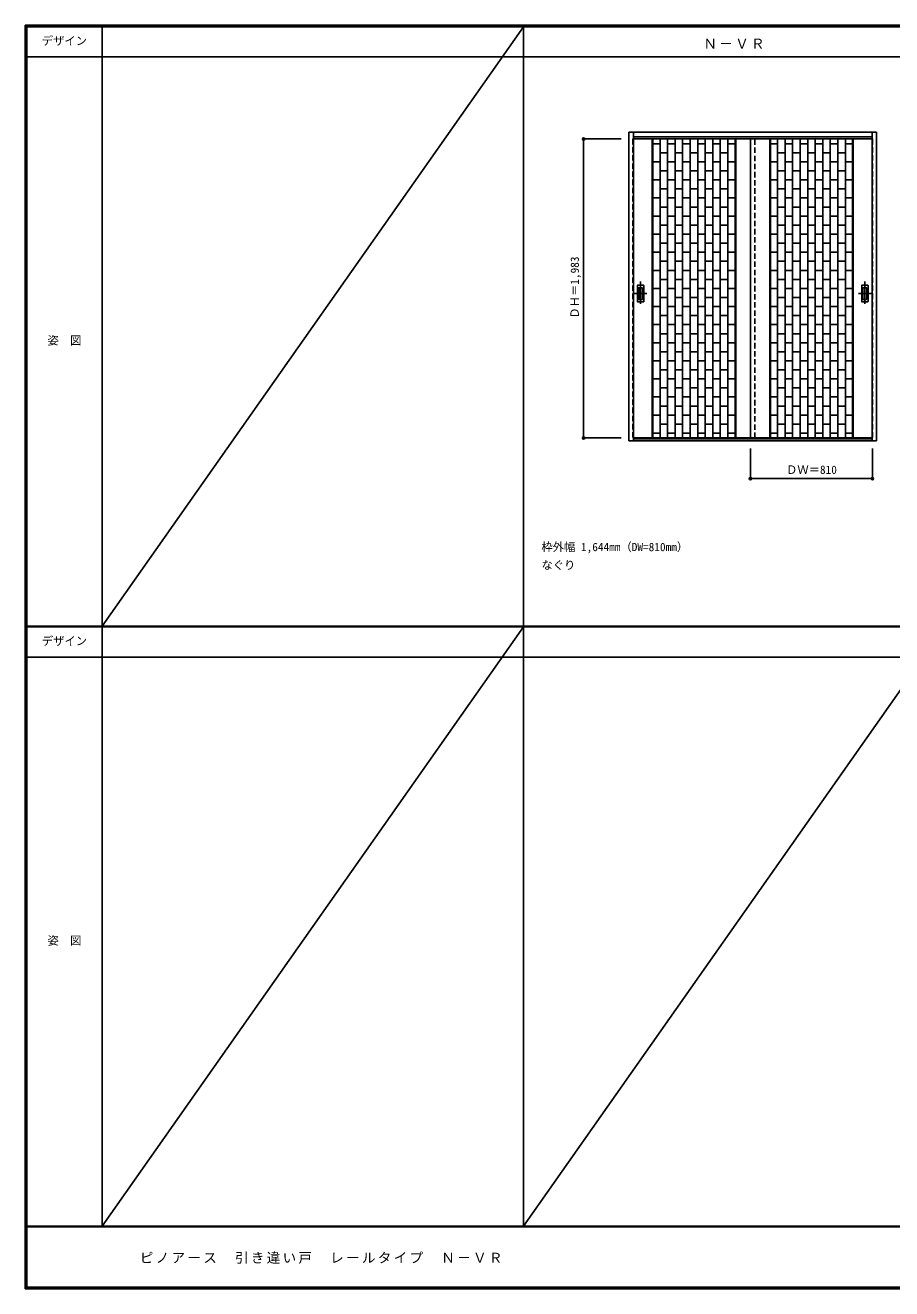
# Model space of a CAD drawing. Units: millimetres, scale not verified. Extents: x -6000 to 5700, y -4307 to 4175.
# Drawn here: x -6000 to -250, y -4205 to 4175 of the extents above; entities that cross this region are included whole.
import ezdxf
from ezdxf.enums import TextEntityAlignment as Align

# ---------------------------------------------------------------- set-up
doc = ezdxf.new("R2010")
doc.units = ezdxf.units.MM
doc.header["$LTSCALE"] = 30
doc.header["$PDMODE"] = 32
doc.header["$PDSIZE"] = 15
doc.linetypes.add('CHAIN1', pattern=[8, 5, -1, 1, -1])
doc.linetypes.add('DASHED1', pattern=[1.8, 1.2, -0.6])
for name, color, linetype in [('0-1_通り芯', 4, 'CHAIN1'), ('0-2_扉', 4, 'DASHED1'), ('0-3_仕上げ', 7, 'Continuous'), ('0-4_枠', 3, 'Continuous'), ('0-6_引手', 3, 'Continuous'), ('0-A_文字', 7, 'Continuous'), ('0-B_寸法', 7, 'Continuous'), ('0-C_ハッチ', 4, 'Continuous'), ('F-1_枠', 6, 'Continuous'), ('F-A_文字', 7, 'Continuous')]:
    doc.layers.add(name, color=color, linetype=linetype)
doc.styles.add('ＭＳ ゴシック', font='')
doc.styles.get('ＭＳ ゴシック').set_extended_font_data('MS Gothic')

msp = doc.modelspace()

# ---------------------------------------------------------------- linework, layer by layer
at = {"layer": '0-1_通り芯'}
for p, q in [((-1917, 2476.5), (-1917, 2314.5)), ((-429, 2476.5), (-429, 2314.5)), ((-1958, 2395.5), (-1876, 2395.5)), ((-470, 2395.5), (-388, 2395.5))]:
    msp.add_line(p, q, dxfattribs=at)
at = {"layer": '0-2_扉'}
for p, q in [((-1968, 3421), (-1968, 1438)), ((-1965, 3421), (-1968, 3421)), ((-1158, 1438), (-1158, 3421)), ((-381, 3421), (-378, 3421)), ((-1968, 1438), (-1965, 1438))]:
    msp.add_line(p, q, dxfattribs=at)
at = {"layer": '0-2_扉', "color": 3, "linetype": 'Continuous'}
for p, q in [((-381, 3421), (-1965, 3421)), ((-1188, 1438), (-1188, 3421)), ((-1965, 1438), (-381, 1438))]:
    msp.add_line(p, q, dxfattribs=at)
at = {"layer": '0-2_扉'}
msp.add_lwpolyline([(-378, 3421), (-378, 1438), (-381, 1438)], dxfattribs=at)
at = {"layer": '0-3_仕上げ'}
for p, q in [((-1840, 1438), (-1840, 3421)), ((-1836, 1438), (-1836, 3421)), ((-1290, 1438), (-1290, 3421)), ((-1286, 1438), (-1286, 3421)), ((-1060, 1438), (-1060, 3421)), ((-1056, 1438), (-1056, 3421)), ((-510, 1438), (-510, 3421)), ((-506, 1438), (-506, 3421))]:
    msp.add_line(p, q, dxfattribs=at)
at = {"layer": '0-4_枠'}
for p, q in [((-1995, 1418), (-1995, 3465)), ((-1995, 3465), (-351, 3465)), ((-1965, 1418), (-1965, 3465)), ((-381, 1438.5), (-381, 3465)), ((-351, 1418), (-351, 3465)), ((-1965, 3435), (-381, 3435)), ((-381, 1433), (-1965, 1433)), ((-351, 1418), (-1995, 1418))]:
    msp.add_line(p, q, dxfattribs=at)
msp.add_lwpolyline([(-381, 1418), (-381, 1438.2), (-381, 1438.5)], dxfattribs=at)
at = {"layer": '0-6_引手'}
for p, q in [((-1938, 2342), (-1938, 2449)), ((-1897.5, 2450.5), (-1936.5, 2450.5)), ((-1896, 2449), (-1896, 2342)), ((-450, 2342), (-450, 2449)), ((-409.5, 2450.5), (-448.5, 2450.5)), ((-408, 2449), (-408, 2342)), ((-1897.5, 2340.5), (-1936.5, 2340.5)), ((-409.5, 2340.5), (-448.5, 2340.5))]:
    msp.add_line(p, q, dxfattribs=at)
at = {"layer": '0-6_引手', "color": 7}
for p, q in [((-1929.5, 2358), (-1929.5, 2433)), ((-1906, 2434.5), (-1928, 2434.5)), ((-1904.5, 2433), (-1904.5, 2358)), ((-441.5, 2358), (-441.5, 2433)), ((-418, 2434.5), (-440, 2434.5)), ((-416.5, 2433), (-416.5, 2358)), ((-1906, 2356.5), (-1928, 2356.5)), ((-418, 2356.5), (-440, 2356.5))]:
    msp.add_line(p, q, dxfattribs=at)
at = {"layer": '0-6_引手'}
for centre, start, end in [((-1936.5, 2449), 90, 180), ((-1897.5, 2449), 0, 90), ((-448.5, 2449), 90, 180), ((-409.5, 2449), 0, 90), ((-1936.5, 2342), 180, 270), ((-1897.5, 2342), 270, 0), ((-448.5, 2342), 180, 270), ((-409.5, 2342), 270, 0)]:
    msp.add_arc(centre, 1.5, start, end, dxfattribs=at)
at = {"layer": '0-6_引手', "color": 7}
for centre, start, end in [((-1928, 2433), 90, 180), ((-1906, 2433), 0, 90), ((-440, 2433), 90, 180), ((-418, 2433), 0, 90), ((-1928, 2358), 180, 270), ((-1906, 2358), 270, 0), ((-440, 2358), 180, 270), ((-418, 2358), 270, 0)]:
    msp.add_arc(centre, 1.5, start, end, dxfattribs=at)
at = {"layer": '0-B_寸法', "color": 4}
for p, q in [((-2295, 3421), (-2045, 3421)), ((-2295, 3421), (-2295, 1438)), ((-2295, 1438), (-2045, 1438)), ((-1188, 1168), (-1188, 1368)), ((-378, 1168), (-378, 1368)), ((-1188, 1168), (-378, 1168))]:
    msp.add_line(p, q, dxfattribs=at)
at = {"layer": '0-B_寸法'}
for p in [(-2295, 3421), (-2295, 1438), (-1188, 1168), (-378, 1168)]:
    msp.add_point(p, dxfattribs=at)
at = {"layer": '0-C_ハッチ'}
for p, q in [((-1788, 3389.5), (-1836, 3389.5)), ((-1788, 1438), (-1788, 3421)), ((-1738, 3421), (-1738, 1438)), ((-1688, 3389.5), (-1738, 3389.5)), ((-1688, 3421), (-1688, 1438)), ((-1638, 3421), (-1638, 1438)), ((-1588, 3389.5), (-1638, 3389.5)), ((-1588, 3421), (-1588, 1438)), ((-1538, 3421), (-1538, 1438)), ((-1488, 3389.5), (-1538, 3389.5)), ((-1488, 3421), (-1488, 1438)), ((-1438, 3421), (-1438, 1438)), ((-1388, 3389.5), (-1438, 3389.5)), ((-1388, 3421), (-1388, 1438)), ((-1338, 3421), (-1338, 1438)), ((-1290, 3389.5), (-1338, 3389.5)), ((-1008, 3389.5), (-1056, 3389.5)), ((-1008, 1438), (-1008, 3421)), ((-958, 3421), (-958, 1438)), ((-908, 3389.5), (-958, 3389.5)), ((-908, 3421), (-908, 1438)), ((-858, 3421), (-858, 1438)), ((-808, 3389.5), (-858, 3389.5)), ((-808, 3421), (-808, 1438)), ((-758, 3421), (-758, 1438)), ((-708, 3389.5), (-758, 3389.5)), ((-708, 3421), (-708, 1438)), ((-658, 3421), (-658, 1438)), ((-608, 3389.5), (-658, 3389.5)), ((-608, 3421), (-608, 1438)), ((-558, 3421), (-558, 1438)), ((-510, 3389.5), (-558, 3389.5)), ((-1788, 3269.5), (-1836, 3269.5)), ((-1738, 3329.5), (-1788, 3329.5)), ((-1688, 3269.5), (-1738, 3269.5)), ((-1638, 3329.5), (-1688, 3329.5)), ((-1588, 3269.5), (-1638, 3269.5)), ((-1538, 3329.5), (-1588, 3329.5)), ((-1488, 3269.5), (-1538, 3269.5)), ((-1438, 3329.5), (-1488, 3329.5)), ((-1388, 3269.5), (-1438, 3269.5)), ((-1338, 3329.5), (-1388, 3329.5)), ((-1290, 3269.5), (-1338, 3269.5)), ((-1008, 3269.5), (-1056, 3269.5)), ((-958, 3329.5), (-1008, 3329.5)), ((-908, 3269.5), (-958, 3269.5)), ((-858, 3329.5), (-908, 3329.5)), ((-808, 3269.5), (-858, 3269.5)), ((-758, 3329.5), (-808, 3329.5)), ((-708, 3269.5), (-758, 3269.5)), ((-658, 3329.5), (-708, 3329.5)), ((-608, 3269.5), (-658, 3269.5)), ((-558, 3329.5), (-608, 3329.5)), ((-510, 3269.5), (-558, 3269.5)), ((-1738, 3209.5), (-1788, 3209.5)), ((-1638, 3209.5), (-1688, 3209.5)), ((-1538, 3209.5), (-1588, 3209.5)), ((-1438, 3209.5), (-1488, 3209.5)), ((-1338, 3209.5), (-1388, 3209.5)), ((-958, 3209.5), (-1008, 3209.5)), ((-858, 3209.5), (-908, 3209.5)), ((-758, 3209.5), (-808, 3209.5)), ((-658, 3209.5), (-708, 3209.5)), ((-558, 3209.5), (-608, 3209.5)), ((-1788, 3149.5), (-1836, 3149.5)), ((-1688, 3149.5), (-1738, 3149.5)), ((-1588, 3149.5), (-1638, 3149.5)), ((-1488, 3149.5), (-1538, 3149.5)), ((-1388, 3149.5), (-1438, 3149.5)), ((-1290, 3149.5), (-1338, 3149.5)), ((-1008, 3149.5), (-1056, 3149.5)), ((-908, 3149.5), (-958, 3149.5)), ((-808, 3149.5), (-858, 3149.5)), ((-708, 3149.5), (-758, 3149.5)), ((-608, 3149.5), (-658, 3149.5)), ((-510, 3149.5), (-558, 3149.5)), ((-1788, 3029.5), (-1836, 3029.5)), ((-1738, 3089.5), (-1788, 3089.5)), ((-1688, 3029.5), (-1738, 3029.5)), ((-1638, 3089.5), (-1688, 3089.5)), ((-1588, 3029.5), (-1638, 3029.5)), ((-1538, 3089.5), (-1588, 3089.5)), ((-1488, 3029.5), (-1538, 3029.5)), ((-1438, 3089.5), (-1488, 3089.5)), ((-1388, 3029.5), (-1438, 3029.5)), ((-1338, 3089.5), (-1388, 3089.5)), ((-1290, 3029.5), (-1338, 3029.5)), ((-1008, 3029.5), (-1056, 3029.5)), ((-958, 3089.5), (-1008, 3089.5)), ((-908, 3029.5), (-958, 3029.5)), ((-858, 3089.5), (-908, 3089.5)), ((-808, 3029.5), (-858, 3029.5)), ((-758, 3089.5), (-808, 3089.5)), ((-708, 3029.5), (-758, 3029.5)), ((-658, 3089.5), (-708, 3089.5)), ((-608, 3029.5), (-658, 3029.5)), ((-558, 3089.5), (-608, 3089.5)), ((-510, 3029.5), (-558, 3029.5)), ((-1738, 2969.5), (-1788, 2969.5)), ((-1638, 2969.5), (-1688, 2969.5)), ((-1538, 2969.5), (-1588, 2969.5)), ((-1438, 2969.5), (-1488, 2969.5)), ((-1338, 2969.5), (-1388, 2969.5)), ((-958, 2969.5), (-1008, 2969.5)), ((-858, 2969.5), (-908, 2969.5)), ((-758, 2969.5), (-808, 2969.5)), ((-658, 2969.5), (-708, 2969.5)), ((-558, 2969.5), (-608, 2969.5)), ((-1788, 2909.5), (-1836, 2909.5)), ((-1738, 2849.5), (-1788, 2849.5)), ((-1688, 2909.5), (-1738, 2909.5)), ((-1638, 2849.5), (-1688, 2849.5)), ((-1588, 2909.5), (-1638, 2909.5)), ((-1538, 2849.5), (-1588, 2849.5)), ((-1488, 2909.5), (-1538, 2909.5)), ((-1438, 2849.5), (-1488, 2849.5)), ((-1388, 2909.5), (-1438, 2909.5)), ((-1338, 2849.5), (-1388, 2849.5)), ((-1290, 2909.5), (-1338, 2909.5)), ((-1008, 2909.5), (-1056, 2909.5)), ((-958, 2849.5), (-1008, 2849.5)), ((-908, 2909.5), (-958, 2909.5)), ((-858, 2849.5), (-908, 2849.5)), ((-808, 2909.5), (-858, 2909.5)), ((-758, 2849.5), (-808, 2849.5)), ((-708, 2909.5), (-758, 2909.5)), ((-658, 2849.5), (-708, 2849.5)), ((-608, 2909.5), (-658, 2909.5)), ((-558, 2849.5), (-608, 2849.5)), ((-510, 2909.5), (-558, 2909.5)), ((-1788, 2789.5), (-1836, 2789.5)), ((-1688, 2789.5), (-1738, 2789.5)), ((-1588, 2789.5), (-1638, 2789.5)), ((-1488, 2789.5), (-1538, 2789.5)), ((-1388, 2789.5), (-1438, 2789.5)), ((-1290, 2789.5), (-1338, 2789.5)), ((-1008, 2789.5), (-1056, 2789.5)), ((-908, 2789.5), (-958, 2789.5)), ((-808, 2789.5), (-858, 2789.5)), ((-708, 2789.5), (-758, 2789.5)), ((-608, 2789.5), (-658, 2789.5)), ((-510, 2789.5), (-558, 2789.5)), ((-1738, 2729.5), (-1788, 2729.5)), ((-1638, 2729.5), (-1688, 2729.5)), ((-1538, 2729.5), (-1588, 2729.5)), ((-1438, 2729.5), (-1488, 2729.5)), ((-1338, 2729.5), (-1388, 2729.5)), ((-958, 2729.5), (-1008, 2729.5)), ((-858, 2729.5), (-908, 2729.5)), ((-758, 2729.5), (-808, 2729.5)), ((-658, 2729.5), (-708, 2729.5)), ((-558, 2729.5), (-608, 2729.5)), ((-1788, 2669.5), (-1836, 2669.5)), ((-1738, 2609.5), (-1788, 2609.5)), ((-1688, 2669.5), (-1738, 2669.5)), ((-1638, 2609.5), (-1688, 2609.5)), ((-1588, 2669.5), (-1638, 2669.5)), ((-1538, 2609.5), (-1588, 2609.5)), ((-1488, 2669.5), (-1538, 2669.5)), ((-1438, 2609.5), (-1488, 2609.5)), ((-1388, 2669.5), (-1438, 2669.5)), ((-1338, 2609.5), (-1388, 2609.5)), ((-1290, 2669.5), (-1338, 2669.5)), ((-1008, 2669.5), (-1056, 2669.5)), ((-958, 2609.5), (-1008, 2609.5)), ((-908, 2669.5), (-958, 2669.5)), ((-858, 2609.5), (-908, 2609.5)), ((-808, 2669.5), (-858, 2669.5)), ((-758, 2609.5), (-808, 2609.5)), ((-708, 2669.5), (-758, 2669.5)), ((-658, 2609.5), (-708, 2609.5)), ((-608, 2669.5), (-658, 2669.5)), ((-558, 2609.5), (-608, 2609.5)), ((-510, 2669.5), (-558, 2669.5)), ((-1788, 2549.5), (-1836, 2549.5)), ((-1688, 2549.5), (-1738, 2549.5)), ((-1588, 2549.5), (-1638, 2549.5)), ((-1488, 2549.5), (-1538, 2549.5)), ((-1388, 2549.5), (-1438, 2549.5)), ((-1290, 2549.5), (-1338, 2549.5)), ((-1008, 2549.5), (-1056, 2549.5)), ((-908, 2549.5), (-958, 2549.5)), ((-808, 2549.5), (-858, 2549.5)), ((-708, 2549.5), (-758, 2549.5)), ((-608, 2549.5), (-658, 2549.5)), ((-510, 2549.5), (-558, 2549.5)), ((-1738, 2489.5), (-1788, 2489.5)), ((-1638, 2489.5), (-1688, 2489.5)), ((-1538, 2489.5), (-1588, 2489.5)), ((-1438, 2489.5), (-1488, 2489.5)), ((-1338, 2489.5), (-1388, 2489.5)), ((-958, 2489.5), (-1008, 2489.5)), ((-858, 2489.5), (-908, 2489.5)), ((-758, 2489.5), (-808, 2489.5)), ((-658, 2489.5), (-708, 2489.5)), ((-558, 2489.5), (-608, 2489.5)), ((-1788, 2429.5), (-1836, 2429.5)), ((-1738, 2369.5), (-1788, 2369.5)), ((-1688, 2429.5), (-1738, 2429.5)), ((-1638, 2369.5), (-1688, 2369.5)), ((-1588, 2429.5), (-1638, 2429.5)), ((-1538, 2369.5), (-1588, 2369.5)), ((-1488, 2429.5), (-1538, 2429.5)), ((-1438, 2369.5), (-1488, 2369.5)), ((-1388, 2429.5), (-1438, 2429.5)), ((-1338, 2369.5), (-1388, 2369.5)), ((-1290, 2429.5), (-1338, 2429.5)), ((-1008, 2429.5), (-1056, 2429.5)), ((-958, 2369.5), (-1008, 2369.5)), ((-908, 2429.5), (-958, 2429.5)), ((-858, 2369.5), (-908, 2369.5)), ((-808, 2429.5), (-858, 2429.5)), ((-758, 2369.5), (-808, 2369.5)), ((-708, 2429.5), (-758, 2429.5)), ((-658, 2369.5), (-708, 2369.5)), ((-608, 2429.5), (-658, 2429.5)), ((-558, 2369.5), (-608, 2369.5)), ((-510, 2429.5), (-558, 2429.5)), ((-1788, 2309.5), (-1836, 2309.5)), ((-1688, 2309.5), (-1738, 2309.5)), ((-1588, 2309.5), (-1638, 2309.5)), ((-1488, 2309.5), (-1538, 2309.5)), ((-1388, 2309.5), (-1438, 2309.5)), ((-1290, 2309.5), (-1338, 2309.5)), ((-1008, 2309.5), (-1056, 2309.5)), ((-908, 2309.5), (-958, 2309.5)), ((-808, 2309.5), (-858, 2309.5)), ((-708, 2309.5), (-758, 2309.5)), ((-608, 2309.5), (-658, 2309.5)), ((-510, 2309.5), (-558, 2309.5)), ((-1788, 2189.5), (-1836, 2189.5)), ((-1738, 2249.5), (-1788, 2249.5)), ((-1688, 2189.5), (-1738, 2189.5)), ((-1638, 2249.5), (-1688, 2249.5)), ((-1588, 2189.5), (-1638, 2189.5)), ((-1538, 2249.5), (-1588, 2249.5)), ((-1488, 2189.5), (-1538, 2189.5)), ((-1438, 2249.5), (-1488, 2249.5)), ((-1388, 2189.5), (-1438, 2189.5)), ((-1338, 2249.5), (-1388, 2249.5)), ((-1290, 2189.5), (-1338, 2189.5)), ((-1008, 2189.5), (-1056, 2189.5)), ((-958, 2249.5), (-1008, 2249.5)), ((-908, 2189.5), (-958, 2189.5)), ((-858, 2249.5), (-908, 2249.5)), ((-808, 2189.5), (-858, 2189.5)), ((-758, 2249.5), (-808, 2249.5)), ((-708, 2189.5), (-758, 2189.5)), ((-658, 2249.5), (-708, 2249.5)), ((-608, 2189.5), (-658, 2189.5)), ((-558, 2249.5), (-608, 2249.5)), ((-510, 2189.5), (-558, 2189.5)), ((-1738, 2129.5), (-1788, 2129.5)), ((-1638, 2129.5), (-1688, 2129.5)), ((-1538, 2129.5), (-1588, 2129.5)), ((-1438, 2129.5), (-1488, 2129.5)), ((-1338, 2129.5), (-1388, 2129.5)), ((-958, 2129.5), (-1008, 2129.5)), ((-858, 2129.5), (-908, 2129.5)), ((-758, 2129.5), (-808, 2129.5)), ((-658, 2129.5), (-708, 2129.5)), ((-558, 2129.5), (-608, 2129.5)), ((-1788, 2069.5), (-1836, 2069.5)), ((-1688, 2069.5), (-1738, 2069.5)), ((-1588, 2069.5), (-1638, 2069.5)), ((-1488, 2069.5), (-1538, 2069.5)), ((-1388, 2069.5), (-1438, 2069.5)), ((-1290, 2069.5), (-1338, 2069.5)), ((-1008, 2069.5), (-1056, 2069.5)), ((-908, 2069.5), (-958, 2069.5)), ((-808, 2069.5), (-858, 2069.5)), ((-708, 2069.5), (-758, 2069.5)), ((-608, 2069.5), (-658, 2069.5)), ((-510, 2069.5), (-558, 2069.5)), ((-1788, 1949.5), (-1836, 1949.5)), ((-1738, 2009.5), (-1788, 2009.5)), ((-1688, 1949.5), (-1738, 1949.5)), ((-1638, 2009.5), (-1688, 2009.5)), ((-1588, 1949.5), (-1638, 1949.5)), ((-1538, 2009.5), (-1588, 2009.5)), ((-1488, 1949.5), (-1538, 1949.5)), ((-1438, 2009.5), (-1488, 2009.5)), ((-1388, 1949.5), (-1438, 1949.5)), ((-1338, 2009.5), (-1388, 2009.5)), ((-1290, 1949.5), (-1338, 1949.5)), ((-1008, 1949.5), (-1056, 1949.5)), ((-958, 2009.5), (-1008, 2009.5)), ((-908, 1949.5), (-958, 1949.5)), ((-858, 2009.5), (-908, 2009.5)), ((-808, 1949.5), (-858, 1949.5)), ((-758, 2009.5), (-808, 2009.5)), ((-708, 1949.5), (-758, 1949.5)), ((-658, 2009.5), (-708, 2009.5)), ((-608, 1949.5), (-658, 1949.5)), ((-558, 2009.5), (-608, 2009.5)), ((-510, 1949.5), (-558, 1949.5)), ((-1738, 1889.5), (-1788, 1889.5)), ((-1638, 1889.5), (-1688, 1889.5)), ((-1538, 1889.5), (-1588, 1889.5)), ((-1438, 1889.5), (-1488, 1889.5)), ((-1338, 1889.5), (-1388, 1889.5)), ((-958, 1889.5), (-1008, 1889.5)), ((-858, 1889.5), (-908, 1889.5)), ((-758, 1889.5), (-808, 1889.5)), ((-658, 1889.5), (-708, 1889.5)), ((-558, 1889.5), (-608, 1889.5)), ((-1788, 1829.5), (-1836, 1829.5)), ((-1738, 1769.5), (-1788, 1769.5)), ((-1688, 1829.5), (-1738, 1829.5)), ((-1638, 1769.5), (-1688, 1769.5)), ((-1588, 1829.5), (-1638, 1829.5)), ((-1538, 1769.5), (-1588, 1769.5)), ((-1488, 1829.5), (-1538, 1829.5)), ((-1438, 1769.5), (-1488, 1769.5)), ((-1388, 1829.5), (-1438, 1829.5)), ((-1338, 1769.5), (-1388, 1769.5)), ((-1290, 1829.5), (-1338, 1829.5)), ((-1008, 1829.5), (-1056, 1829.5)), ((-958, 1769.5), (-1008, 1769.5)), ((-908, 1829.5), (-958, 1829.5)), ((-858, 1769.5), (-908, 1769.5)), ((-808, 1829.5), (-858, 1829.5)), ((-758, 1769.5), (-808, 1769.5)), ((-708, 1829.5), (-758, 1829.5)), ((-658, 1769.5), (-708, 1769.5)), ((-608, 1829.5), (-658, 1829.5)), ((-558, 1769.5), (-608, 1769.5)), ((-510, 1829.5), (-558, 1829.5)), ((-1788, 1709.5), (-1836, 1709.5)), ((-1688, 1709.5), (-1738, 1709.5)), ((-1588, 1709.5), (-1638, 1709.5)), ((-1488, 1709.5), (-1538, 1709.5)), ((-1388, 1709.5), (-1438, 1709.5)), ((-1290, 1709.5), (-1338, 1709.5)), ((-1008, 1709.5), (-1056, 1709.5)), ((-908, 1709.5), (-958, 1709.5)), ((-808, 1709.5), (-858, 1709.5)), ((-708, 1709.5), (-758, 1709.5)), ((-608, 1709.5), (-658, 1709.5)), ((-510, 1709.5), (-558, 1709.5)), ((-1738, 1649.5), (-1788, 1649.5)), ((-1638, 1649.5), (-1688, 1649.5)), ((-1538, 1649.5), (-1588, 1649.5)), ((-1438, 1649.5), (-1488, 1649.5)), ((-1338, 1649.5), (-1388, 1649.5)), ((-958, 1649.5), (-1008, 1649.5)), ((-858, 1649.5), (-908, 1649.5)), ((-758, 1649.5), (-808, 1649.5)), ((-658, 1649.5), (-708, 1649.5)), ((-558, 1649.5), (-608, 1649.5)), ((-1788, 1589.5), (-1836, 1589.5)), ((-1738, 1529.5), (-1788, 1529.5)), ((-1688, 1589.5), (-1738, 1589.5)), ((-1638, 1529.5), (-1688, 1529.5)), ((-1588, 1589.5), (-1638, 1589.5)), ((-1538, 1529.5), (-1588, 1529.5)), ((-1488, 1589.5), (-1538, 1589.5)), ((-1438, 1529.5), (-1488, 1529.5)), ((-1388, 1589.5), (-1438, 1589.5)), ((-1338, 1529.5), (-1388, 1529.5)), ((-1290, 1589.5), (-1338, 1589.5)), ((-1008, 1589.5), (-1056, 1589.5)), ((-958, 1529.5), (-1008, 1529.5)), ((-908, 1589.5), (-958, 1589.5)), ((-858, 1529.5), (-908, 1529.5)), ((-808, 1589.5), (-858, 1589.5)), ((-758, 1529.5), (-808, 1529.5)), ((-708, 1589.5), (-758, 1589.5)), ((-658, 1529.5), (-708, 1529.5)), ((-608, 1589.5), (-658, 1589.5)), ((-558, 1529.5), (-608, 1529.5)), ((-510, 1589.5), (-558, 1589.5)), ((-1788, 1469.5), (-1836, 1469.5)), ((-1738, 1469.5), (-1688, 1469.5)), ((-1638, 1469.5), (-1588, 1469.5)), ((-1538, 1469.5), (-1488, 1469.5)), ((-1438, 1469.5), (-1388, 1469.5)), ((-1290, 1469.5), (-1338, 1469.5)), ((-1008, 1469.5), (-1056, 1469.5)), ((-958, 1469.5), (-908, 1469.5)), ((-858, 1469.5), (-808, 1469.5)), ((-758, 1469.5), (-708, 1469.5)), ((-658, 1469.5), (-608, 1469.5)), ((-510, 1469.5), (-558, 1469.5))]:
    msp.add_line(p, q, dxfattribs=at)
at = {"layer": 'F-1_枠'}
for p, q in [((-6000, 4175), (5700, 4175)), ((-6000, 4175), (-6000, -4205)), ((-6000, 4170), (5700, 4170)), ((-6000, 4165), (5700, 4165)), ((-5995, 4175), (-5995, -4205)), ((-5990, 4175), (-5990, -4205)), ((-5490, 4175), (-5490, -3790)), ((-2695, -3790), (-2695, 4175)), ((-6000, 3965), (5700, 3965)), ((-6000, 190.5), (5700, 190.5)), ((-6000, 187.5), (5700, 187.5)), ((-6000, 184.5), (5700, 184.5)), ((-6000, -15.5), (5700, -15.5)), ((5700, -3790), (-6000, -3790)), ((5700, -3795), (-6000, -3795)), ((5700, -4195), (-6000, -4195)), ((5700, -4200), (-6000, -4200)), ((5700, -4205), (-6000, -4205))]:
    msp.add_line(p, q, dxfattribs=at)
at = {"layer": 'F-A_文字'}
for p, q in [((-2695, 4165), (-5490, 190.5)), ((-2695, 184.5), (-5490, -3790)), ((100, 184.5), (-2695, -3790))]:
    msp.add_line(p, q, dxfattribs=at)

# ---------------------------------------------------------------- texts
at = {"layer": '0-A_文字', "style": 'ＭＳ ゴシック'}
for s, p in [('枠外幅 1,644mm（DW=810mm）', (-2575, 670.5)), ('なぐり', (-2575, 550.5))]:
    msp.add_text(s, height=54.99, dxfattribs=at).set_placement(p, align=Align.BOTTOM_LEFT)
at = {"layer": '0-A_文字', "insert": (-1500, 4020), "char_height": 65.98, "attachment_point": 7, "style": 'ＭＳ ゴシック'}
msp.add_mtext('\\T1.17;Ｎ－ＶＲ', dxfattribs=at)
at = {"layer": '0-B_寸法', "style": 'ＭＳ ゴシック'}
msp.add_text('ＤＨ＝1,983', height=54.99, rotation=90, dxfattribs=at).set_placement((-2310, 2229.2), align=Align.BOTTOM_LEFT)
msp.add_text('ＤＷ＝810', height=54.99, dxfattribs=at).set_placement((-951.8, 1183), align=Align.BOTTOM_LEFT)
at = {"layer": 'F-A_文字', "style": 'ＭＳ ゴシック'}
for s, p in [('デザイン', (-5890, 4027.5)), ('姿\u3000図', (-5852.5, 2040.2)), ('デザイン', (-5890, 47)), ('姿\u3000図', (-5852.5, -1940.2))]:
    msp.add_text(s, height=54.99, dxfattribs=at).set_placement(p, align=Align.BOTTOM_LEFT)
at = {"layer": 'F-A_文字', "insert": (-5240, -4040), "char_height": 65.98, "attachment_point": 7, "style": 'ＭＳ ゴシック'}
msp.add_mtext('\\T1.17;ピノアース\u3000引き違い戸\u3000レールタイプ\u3000Ｎ－ＶＲ', dxfattribs=at)

doc.saveas('drawing.dxf')
